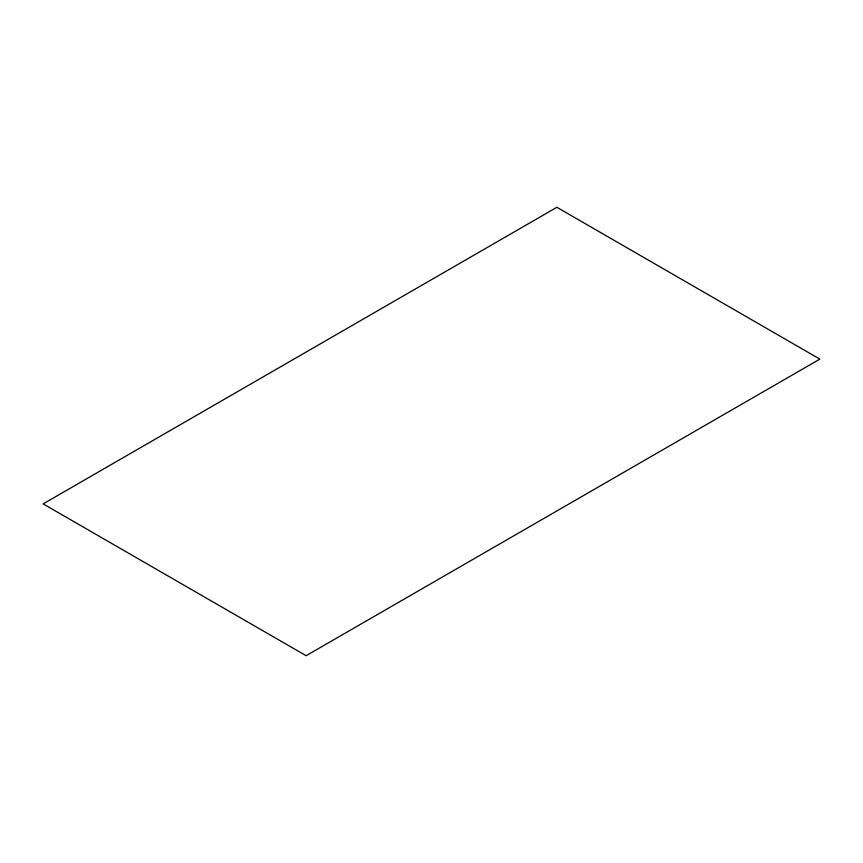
<?xml version="1.0" encoding="UTF-8"?>
<svg xmlns="http://www.w3.org/2000/svg" width="863" height="863" viewBox="0 0 863 863"><rect width="100%" height="100%" fill="white"/><g stroke="black" fill="none" stroke-linecap="round" stroke-linejoin="round"><path stroke-width="1.29" d="M556.872 207.293L43.15 503.884L306.128 655.707L819.85 359.116L556.872 207.293"/></g></svg>
